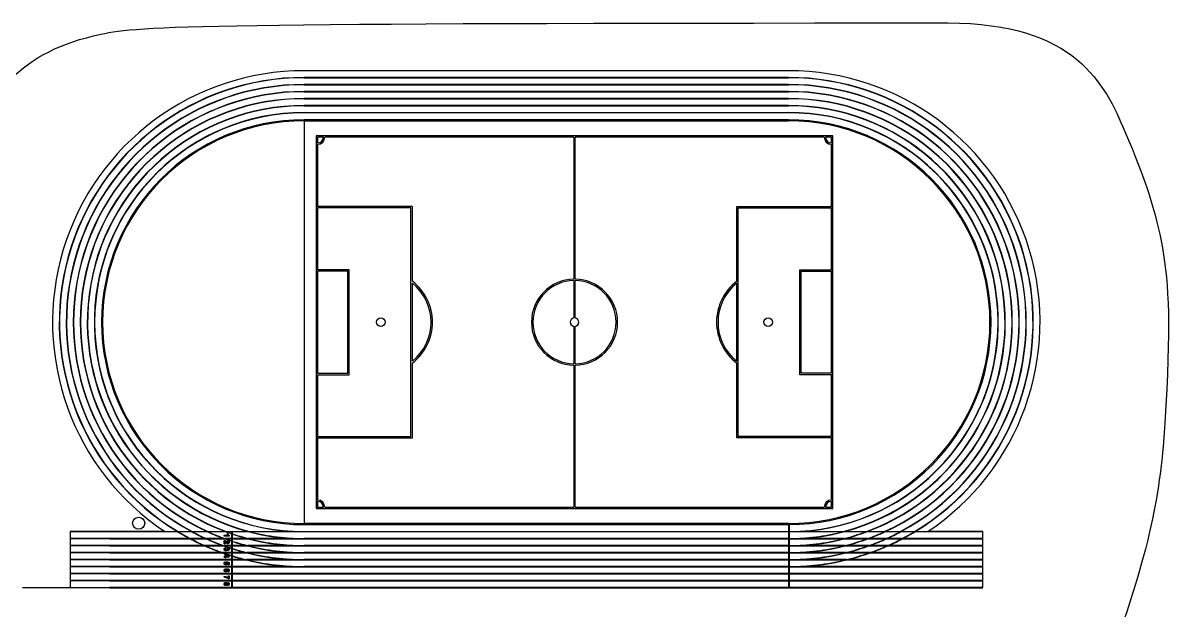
# Model space of a CAD drawing. Header units: millimetres. Extents: x -10969 to 20025, y -5443 to 17731.
# Drawn here: x 24 to 20025, y 7499 to 17731 of the extents above; entities that cross this region are included whole.
import ezdxf

# ---------------------------------------------------------------- set-up
doc = ezdxf.new("R2010")
doc.units = ezdxf.units.MM
doc.header["$MEASUREMENT"] = 0
doc.layers.add('Default', color=7, linetype='Continuous')

msp = doc.modelspace()

# ---------------------------------------------------------------- linework, layer by layer
at = {"layer": 'Default'}
for p, q in [((13361, 16898), (4922, 16898)), ((13361, 16781), (4922, 16781)), ((4922, 16776), (13361, 16776)), ((13361, 16659), (4922, 16659)), ((4922, 16654), (13361, 16654)), ((13361, 16537), (4922, 16537)), ((4922, 16532), (13361, 16532)), ((13361, 16415), (4922, 16415)), ((4922, 16410), (13361, 16410)), ((13361, 16293), (4922, 16293)), ((4922, 16288), (13361, 16288)), ((4922, 16171), (13361, 16171)), ((13361, 16166), (4922, 16166)), ((4922, 16044), (4922, 8988)), ((13361, 16044), (4922, 16044)), ((9620, 15741), (9620, 13266)), ((9645, 13266), (9645, 15741)), ((6808, 14531), (5158, 14531)), ((6758, 14506), (5158, 14506)), ((6783, 14506), (6758, 14506)), ((6783, 10526), (6783, 14506)), ((6808, 13228), (6808, 14531)), ((12458, 13228), (12458, 14531)), ((12458, 14531), (14108, 14531)), ((12483, 10526), (12483, 14506)), ((12483, 14506), (12508, 14506)), ((12508, 14506), (14108, 14506)), ((5708, 13431), (5158, 13431)), ((5683, 13406), (5158, 13406)), ((5158, 13406), (5158, 11626)), ((5683, 11626), (5683, 13406)), ((5708, 11601), (5708, 13431)), ((13558, 11601), (13558, 13431)), ((13558, 13431), (14108, 13431)), ((13583, 11626), (13583, 13406)), ((13583, 13406), (14108, 13406)), ((9620, 13241), (9620, 12590)), ((9645, 12590), (9645, 13241)), ((6808, 11835), (6808, 13196)), ((12458, 11835), (12458, 13196)), ((9620, 12442), (9620, 11791)), ((9645, 11791), (9645, 12442)), ((6808, 10501), (6808, 11803)), ((12458, 10501), (12458, 11803)), ((5158, 11626), (5683, 11626)), ((5158, 11601), (5708, 11601)), ((5158, 11601), (5158, 10526)), ((9620, 11766), (9620, 9291)), ((9645, 9291), (9645, 11766)), ((14108, 11601), (13558, 11601)), ((14108, 11626), (13583, 11626)), ((5158, 10526), (6758, 10526)), ((5158, 10501), (6808, 10501)), ((6758, 10526), (6783, 10526)), ((14108, 10501), (12458, 10501)), ((12508, 10526), (12483, 10526)), ((14108, 10526), (12508, 10526)), ((2497, 8866), (847, 8866)), ((847, 8866), (847, 7890)), ((2724, 8861), (1536, 8861)), ((2497, 8866), (2716, 8866)), ((2725, 8866), (2962, 8866)), ((2971, 8861), (2734, 8861)), ((2973, 8866), (3235, 8866)), ((3246, 8861), (2982, 8861)), ((3247, 8866), (3551, 8866)), ((3564, 8861), (3258, 8861)), ((3565, 8866), (3951, 8866)), ((3657, 8861), (3579, 8861)), ((3970, 8861), (3667, 8861)), ((3970, 8866), (4731, 8866)), ((13361, 8861), (3990, 8861)), ((4922, 8988), (13361, 8988)), ((4922, 8866), (13361, 8866)), ((14293, 8861), (13371, 8861)), ((13552, 8866), (14313, 8866)), ((14704, 8861), (14313, 8861)), ((14332, 8866), (14718, 8866)), ((15025, 8861), (14719, 8861)), ((14732, 8866), (15036, 8866)), ((15301, 8861), (15037, 8861)), ((15048, 8866), (15311, 8866)), ((15549, 8861), (15312, 8861)), ((15321, 8866), (15558, 8866)), ((16747, 8861), (15559, 8861)), ((15567, 8866), (15786, 8866)), ((16747, 8866), (15786, 8866)), ((16747, 7890), (16747, 8866)), ((2932, 8744), (1536, 8744)), ((1536, 8739), (2941, 8739)), ((3182, 8622), (1536, 8622)), ((1536, 8617), (3193, 8617)), ((3208, 8744), (2942, 8744)), ((2952, 8739), (3219, 8739)), ((3507, 8622), (3195, 8622)), ((3206, 8617), (3521, 8617)), ((3529, 8744), (3221, 8744)), ((3232, 8739), (3543, 8739)), ((3657, 8622), (3522, 8622)), ((3536, 8617), (3657, 8617)), ((3657, 8744), (3544, 8744)), ((3557, 8739), (3657, 8739)), ((3935, 8744), (3667, 8744)), ((3667, 8739), (3954, 8739)), ((3919, 8622), (3667, 8622)), ((3667, 8617), (3939, 8617)), ((4725, 8622), (3940, 8622)), ((4728, 8744), (3955, 8744)), ((3960, 8617), (13361, 8617)), ((3975, 8739), (13361, 8739)), ((13361, 8744), (4922, 8744)), ((13361, 8622), (4922, 8622)), ((13371, 8739), (14308, 8739)), ((13371, 8617), (14323, 8617)), ((14328, 8744), (13555, 8744)), ((14343, 8622), (13558, 8622)), ((14329, 8739), (14726, 8739)), ((14344, 8617), (14747, 8617)), ((14740, 8744), (14348, 8744)), ((14761, 8622), (14364, 8622)), ((14740, 8739), (15051, 8739)), ((15063, 8744), (14754, 8744)), ((14762, 8617), (15077, 8617)), ((15089, 8622), (14776, 8622)), ((15064, 8739), (15331, 8739)), ((15341, 8744), (15075, 8744)), ((15090, 8617), (16747, 8617)), ((16747, 8622), (15101, 8622)), ((15342, 8739), (16747, 8739)), ((16747, 8744), (15352, 8744)), ((3486, 8500), (1536, 8500)), ((1536, 8495), (3500, 8495)), ((3657, 8500), (3501, 8500)), ((3515, 8495), (3657, 8495)), ((3904, 8500), (3667, 8500)), ((3667, 8495), (3924, 8495)), ((4722, 8500), (3925, 8500)), ((3945, 8495), (13361, 8495)), ((13361, 8500), (4922, 8500)), ((13371, 8495), (14338, 8495)), ((14358, 8500), (13562, 8500)), ((14359, 8495), (14768, 8495)), ((14782, 8500), (14379, 8500)), ((14783, 8495), (16747, 8495)), ((16747, 8500), (14797, 8500)), ((3657, 8378), (1536, 8378)), ((1536, 8373), (3657, 8373)), ((3657, 8256), (1536, 8256)), ((1536, 8251), (3657, 8251)), ((3889, 8378), (3667, 8378)), ((3667, 8373), (3909, 8373)), ((4716, 8256), (3667, 8256)), ((3667, 8251), (13361, 8251)), ((4719, 8378), (3910, 8378)), ((3931, 8373), (13361, 8373)), ((13361, 8378), (4922, 8378)), ((13361, 8256), (4922, 8256)), ((13371, 8373), (14353, 8373)), ((13371, 8251), (16747, 8251)), ((14373, 8378), (13565, 8378)), ((16747, 8256), (13568, 8256)), ((14374, 8373), (16747, 8373)), ((16747, 8378), (14394, 8378)), ((3657, 8134), (1536, 8134)), ((1536, 8129), (3657, 8129)), ((3657, 8012), (1536, 8012)), ((1536, 8007), (3657, 8007)), ((13361, 8134), (3667, 8134)), ((3667, 8129), (13361, 8129)), ((13361, 8012), (3667, 8012)), ((3667, 8007), (13361, 8007)), ((16747, 8134), (13371, 8134)), ((13371, 8129), (16747, 8129)), ((16747, 8012), (13371, 8012)), ((13371, 8007), (16747, 8007)), ((847, 7890), (3657, 7890)), ((3657, 7890), (1536, 7890)), ((1536, 7885), (16747, 7885)), ((13361, 7890), (3667, 7890)), ((13371, 7890), (16747, 7890)), ((16747, 7890), (13371, 7890))]:
    msp.add_line(p, q, dxfattribs=at)
for points in [[(4922, 16026), (13361, 16026)], [(5133, 9266), (14133, 9266), (14133, 15766), (5133, 15766), (5133, 9266)], [(5258, 15741), (5158, 15741), (5158, 15641)], [(5158, 15616), (5158, 14531)], [(9620, 15741), (5283, 15741)], [(13983, 15741), (9645, 15741)], [(14108, 15641), (14108, 15741), (14008, 15741)], [(14108, 14531), (14108, 15616)], [(5158, 14506), (5158, 13431)], [(14108, 13431), (14108, 14506)], [(14108, 11626), (14108, 13406)], [(14108, 10526), (14108, 11601)], [(5158, 10501), (5158, 9416)], [(14108, 9416), (14108, 10501)], [(5158, 9391), (5158, 9291), (5258, 9291)], [(5283, 9291), (9620, 9291)], [(9645, 9291), (13983, 9291)], [(14008, 9291), (14108, 9291), (14108, 9391)], [(13361, 9006), (4922, 9006)], [(1536, 8861), (847, 8861)], [(3657, 8861), (3657, 8833)], [(3657, 8828), (3657, 8744)], [(3667, 8861), (3667, 8830)], [(3667, 8824), (3667, 8744)], [(13361, 8988), (13361, 8866)], [(13361, 8861), (13361, 8744)], [(13371, 8988), (13371, 8866)], [(13371, 8861), (13371, 8744)], [(1536, 8744), (847, 8744)], [(1536, 8739), (847, 8739)], [(1536, 8622), (847, 8622)], [(1536, 8617), (847, 8617)], [(3657, 8739), (3657, 8704)], [(3657, 8699), (3657, 8622)], [(3657, 8617), (3657, 8500)], [(3667, 8739), (3667, 8701)], [(3667, 8696), (3667, 8622)], [(3667, 8617), (3667, 8500)], [(13361, 8739), (13361, 8622)], [(13361, 8617), (13361, 8500)], [(13371, 8739), (13371, 8622)], [(13371, 8617), (13371, 8500)], [(1536, 8500), (847, 8500)], [(1536, 8495), (847, 8495)], [(3657, 8495), (3657, 8448)], [(3657, 8443), (3657, 8378)], [(3667, 8495), (3667, 8445)], [(3667, 8440), (3667, 8378)], [(13361, 8495), (13361, 8378)], [(13371, 8495), (13371, 8378)], [(1536, 8378), (847, 8378)], [(1536, 8373), (847, 8373)], [(1536, 8256), (847, 8256)], [(1536, 8251), (847, 8251)], [(3657, 8373), (3657, 8256)], [(3657, 8251), (3657, 8134)], [(3667, 8373), (3667, 8256)], [(3667, 8251), (3667, 8134)], [(13361, 8373), (13361, 8256)], [(13361, 8251), (13361, 8134)], [(13371, 8373), (13371, 8256)], [(13371, 8251), (13371, 8134)], [(1536, 8134), (847, 8134)], [(1536, 8129), (847, 8129)], [(1536, 8012), (847, 8012)], [(1536, 8007), (847, 8007)], [(3657, 8129), (3657, 8012)], [(3657, 8007), (3657, 7890)], [(3667, 8129), (3667, 8012)], [(3667, 8007), (3667, 7890)], [(13361, 8129), (13361, 8012)], [(13361, 8007), (13361, 7890)], [(13371, 8129), (13371, 8012)], [(13371, 8007), (13371, 7890)], [(847, 7885), (17, 7887)], [(1536, 7885), (847, 7885), (847, 7890)]]:
    msp.add_lwpolyline(points, dxfattribs=at)
for centre, radius in [((6258, 12516), 75), ((13008, 12516), 75), ((2040, 9012), 105)]:
    msp.add_circle(centre, radius, dxfattribs=at)
for centre, radius, start, end in [((4922, 12516), 4382, 90, 236.4033), ((13361, 12516), 4382, 303.5967, 90), ((4922, 12516), 4265, 90, 238.8486), ((4922, 12516), 4260, 90, 238.96), ((4922, 12516), 4143, 90, 241.7637), ((4922, 12516), 4138, 90, 241.8929), ((13361, 12516), 4265, 301.1514, 90), ((13361, 12516), 4260, 301.04, 90), ((13361, 12516), 4143, 298.2363, 90), ((13361, 12516), 4138, 298.1071, 90), ((4922, 12516), 4021, 90, 245.1941), ((4922, 12516), 4016, 90, 245.3489), ((4922, 12516), 3899, 90, 249.4127), ((4922, 12516), 3894, 90, 249.6095), ((13361, 12516), 4021, 294.8059, 90), ((13361, 12516), 4016, 294.6511, 90), ((13361, 12516), 3899, 290.5873, 90), ((13361, 12516), 3894, 290.3905, 90), ((4922, 12516), 3777, 90, 255.0999), ((4922, 12516), 3772, 90, 255.388), ((13361, 12516), 3777, 284.9001, 90), ((13361, 12516), 3772, 284.612, 90), ((4922, 12516), 3655, 90, 267.0027), ((4922, 12516), 3650, 90, 270), ((4922, 12516), 3528, 90, 270), ((4922, 12516), 3510, 90, 270), ((13361, 12516), 3655, 272.9973, 90), ((13361, 12516), 3650, 270.157, 90), ((13361, 12516), 3528, 270.1624, 90), ((13361, 12516), 3510, 270, 90), ((5158, 15741), 100, 270, 0), ((5158, 15741), 125, 270, 0), ((14108, 15741), 125, 180, 270), ((14108, 15741), 100, 180, 270), ((6258, 12516), 900, 307.6699, 52.3301), ((9633, 12516), 750, 90.955, 269.045), ((9633, 12516), 725, 90.9879, 269.0121), ((9633, 12516), 750, 270.955, 89.045), ((9633, 12516), 725, 270.9879, 89.0121), ((13008, 12516), 900, 127.6699, 232.3301), ((6258, 12516), 875, 308.9448, 51.0552), ((13008, 12516), 875, 128.9448, 231.0552), ((9633, 12516), 75, 99.5941, 260.4059), ((9633, 12516), 75, 279.5941, 80.4059), ((5158, 9291), 125, 360, 90), ((14108, 9291), 125, 90, 180), ((5158, 9291), 100, 360, 90), ((14108, 9291), 100, 90, 180), ((4922, 12516), 4265, 238.9787, 242.1788), ((4922, 12516), 4260, 239.0907, 242.3065), ((4922, 12516), 4143, 241.9102, 245.5678), ((4922, 12516), 4138, 242.0402, 245.7206), ((4922, 12516), 4021, 245.3645, 249.7308), ((4922, 12516), 4016, 245.5205, 249.9248), ((4922, 12516), 3899, 249.6227, 251.0637), ((4922, 12516), 3894, 249.8217, 251.0385), ((4922, 12516), 3894, 251.194, 255.62), ((4922, 12516), 3899, 251.219, 255.3361), ((4922, 12516), 3777, 255.3977, 267.0515), ((4922, 12516), 3772, 255.6922, 270), ((13361, 12516), 3772, 270.1519, 284.3078), ((13361, 12516), 3777, 272.9485, 284.6023), ((13361, 12516), 3894, 284.38, 290.1783), ((13361, 12516), 3899, 284.6639, 290.3773), ((13361, 12516), 4016, 290.0752, 294.4795), ((13361, 12516), 4021, 290.2692, 294.6355), ((13361, 12516), 4138, 294.2794, 297.9598), ((13361, 12516), 4143, 294.4322, 298.0898), ((13361, 12516), 4260, 297.6935, 300.9093), ((13361, 12516), 4265, 297.8212, 301.0213), ((4922, 12516), 4265, 242.323, 245.9251), ((4922, 12516), 4260, 242.4515, 246.076), ((4922, 12516), 4265, 246.0903, 250.325), ((4922, 12516), 4260, 246.2424, 250.514), ((4922, 12516), 4143, 245.7355, 250.0345), ((4922, 12516), 4138, 245.8896, 250.226), ((4922, 12516), 4143, 250.238, 252.2175), ((4922, 12516), 4138, 250.4317, 252.1953), ((4922, 12516), 4021, 249.9374, 251.6591), ((4922, 12516), 4016, 250.1337, 251.6354), ((4922, 12516), 4016, 251.7857, 255.8412), ((4922, 12516), 4021, 251.8091, 255.5615), ((4922, 12516), 4021, 255.8501, 267.1424), ((4922, 12516), 3899, 255.6292, 267.098), ((4922, 12516), 4016, 256.1358, 270), ((4922, 12516), 3894, 255.9192, 270), ((13361, 12516), 3894, 270.1471, 284.0808), ((13361, 12516), 4016, 270.1427, 283.8642), ((13361, 12516), 3899, 272.902, 284.3708), ((13361, 12516), 4021, 272.8576, 284.1499), ((13361, 12516), 4016, 284.1588, 289.8663), ((13361, 12516), 4138, 283.9475, 289.5683), ((13361, 12516), 4021, 284.4385, 290.0626), ((13361, 12516), 4143, 284.2232, 289.762), ((13361, 12516), 4138, 289.774, 294.1104), ((13361, 12516), 4143, 289.9655, 294.2645), ((13361, 12516), 4260, 289.486, 293.7576), ((13361, 12516), 4265, 289.675, 293.9097), ((13361, 12516), 4260, 293.924, 297.5485), ((13361, 12516), 4265, 294.0749, 297.677), ((4922, 12516), 4265, 250.5255, 252.7424), ((4922, 12516), 4260, 250.7166, 252.7215), ((4922, 12516), 4138, 252.3407, 256.0525), ((4922, 12516), 4143, 252.3627, 255.7768), ((4922, 12516), 4260, 252.8623, 256.2547), ((4922, 12516), 4265, 252.883, 255.9827), ((4922, 12516), 4143, 256.061, 267.1848), ((4922, 12516), 4138, 256.3427, 270), ((13361, 12516), 4138, 270.1385, 283.6573), ((13361, 12516), 4143, 272.8152, 283.939), ((13361, 12516), 4260, 283.7453, 289.2834), ((13361, 12516), 4265, 284.0173, 289.4745), ((4922, 12516), 4265, 256.2628, 267.2254), ((4922, 12516), 4260, 256.5406, 270), ((13361, 12516), 4260, 270.1345, 283.4594), ((13361, 12516), 4265, 272.7746, 283.7372)]:
    msp.add_arc(centre, radius, start, end, dxfattribs=at)
for points in [[(-2063, 12652), (-1793, 13897), (-1223, 15341), (-280, 16880), (1159, 17638), (3014, 17731), (16136, 17731)], [(16136, 17731), (18361, 17731), (19382, 15589), (19950, 13887), (20063, 11731), (19553, 6397), (13935, -3312)]]:
    msp.add_open_spline(points, degree=3, dxfattribs=at)
for points, knots in [([(3530, 8788), (3573, 8788), (3615, 8788), (3615, 8794), (3615, 8801), (3608, 8804), (3602, 8811), (3596, 8819), (3594, 8825), (3587, 8825), (3579, 8825), (3583, 8813), (3592, 8804), (3561, 8804), (3530, 8804), (3530, 8796), (3530, 8788)], [-8, -8, -8, -7, -7, -6, -6, -5, -5, -4, -4, -3, -3, -2, -2, -1, -1, 0, 0, 0]), ([(3546, 8655), (3546, 8672), (3546, 8688), (3548, 8687), (3550, 8685), (3552, 8683), (3559, 8675), (3567, 8667), (3570, 8664), (3576, 8660), (3581, 8657), (3586, 8655), (3592, 8655), (3602, 8655), (3609, 8663), (3615, 8670), (3615, 8683), (3615, 8694), (3610, 8702), (3604, 8710), (3591, 8711), (3590, 8703), (3590, 8695), (3596, 8694), (3599, 8691), (3602, 8688), (3602, 8683), (3602, 8678), (3599, 8675), (3596, 8672), (3591, 8672), (3586, 8672), (3581, 8675), (3577, 8678), (3567, 8689), (3554, 8702), (3547, 8707), (3539, 8712), (3530, 8713), (3530, 8684), (3530, 8655), (3538, 8655), (3546, 8655)], [-21, -21, -21, -20, -20, -19, -19, -18, -18, -17, -17, -16, -16, -15, -15, -14, -14, -13, -13, -12, -12, -11, -11, -10, -10, -9, -9, -8, -8, -7, -7, -6, -6, -5, -5, -4, -4, -3, -3, -2, -2, -1, -1, 0, 0, 0]), ([(3554, 8587), (3543, 8586), (3537, 8578), (3530, 8571), (3530, 8559), (3530, 8547), (3538, 8539), (3546, 8531), (3557, 8531), (3565, 8531), (3571, 8536), (3576, 8540), (3578, 8547), (3584, 8535), (3595, 8535), (3603, 8535), (3609, 8541), (3617, 8548), (3617, 8560), (3617, 8566), (3614, 8572), (3612, 8578), (3607, 8581), (3603, 8584), (3595, 8585), (3594, 8578), (3593, 8571), (3598, 8570), (3601, 8567), (3604, 8564), (3604, 8560), (3604, 8556), (3601, 8554), (3599, 8551), (3595, 8551), (3590, 8551), (3587, 8554), (3584, 8558), (3584, 8564), (3577, 8565), (3570, 8566), (3571, 8562), (3571, 8559), (3571, 8555), (3568, 8552), (3564, 8549), (3558, 8549), (3551, 8549), (3547, 8552), (3543, 8555), (3543, 8560), (3543, 8564), (3547, 8567), (3550, 8570), (3556, 8571), (3555, 8579), (3554, 8587)], [-28, -28, -28, -27, -27, -26, -26, -25, -25, -24, -24, -23, -23, -22, -22, -21, -21, -20, -20, -19, -19, -18, -18, -17, -17, -16, -16, -15, -15, -14, -14, -13, -13, -12, -12, -11, -11, -10, -10, -9, -9, -8, -8, -7, -7, -6, -6, -5, -5, -4, -4, -3, -3, -2, -2, -1, -1, 0, 0, 0]), ([(3530, 8434), (3530, 8426), (3530, 8418), (3539, 8418), (3547, 8418), (3547, 8413), (3547, 8407), (3554, 8407), (3561, 8407), (3561, 8413), (3561, 8418), (3588, 8418), (3615, 8418), (3615, 8425), (3615, 8432), (3588, 8450), (3561, 8468), (3554, 8468), (3547, 8468), (3547, 8451), (3547, 8434), (3539, 8434), (3530, 8434)], [-11, -11, -11, -10, -10, -9, -9, -8, -8, -7, -7, -6, -6, -5, -5, -4, -4, -3, -3, -2, -2, -1, -1, 0, 0, 0]), ([(3561, 8434), (3575, 8434), (3589, 8434), (3575, 8444), (3561, 8453), (3561, 8444), (3561, 8434)], [0, 0, 0, 1, 1, 2, 2, 3, 3, 3]), ([(3554, 8342), (3543, 8340), (3537, 8333), (3530, 8325), (3530, 8314), (3530, 8299), (3542, 8291), (3550, 8285), (3560, 8285), (3573, 8285), (3581, 8293), (3589, 8300), (3589, 8311), (3589, 8317), (3586, 8322), (3593, 8321), (3600, 8319), (3600, 8304), (3600, 8289), (3608, 8289), (3615, 8289), (3615, 8310), (3615, 8332), (3593, 8336), (3571, 8340), (3570, 8334), (3569, 8327), (3576, 8322), (3576, 8315), (3576, 8309), (3572, 8306), (3568, 8302), (3560, 8302), (3552, 8302), (3548, 8306), (3544, 8309), (3544, 8314), (3544, 8318), (3547, 8321), (3550, 8325), (3556, 8325), (3555, 8334), (3554, 8342)], [-21, -21, -21, -20, -20, -19, -19, -18, -18, -17, -17, -16, -16, -15, -15, -14, -14, -13, -13, -12, -12, -11, -11, -10, -10, -9, -9, -8, -8, -7, -7, -6, -6, -5, -5, -4, -4, -3, -3, -2, -2, -1, -1, 0, 0, 0]), ([(3596, 8165), (3606, 8167), (3611, 8173), (3617, 8180), (3617, 8189), (3617, 8203), (3606, 8212), (3596, 8220), (3573, 8220), (3550, 8220), (3540, 8212), (3530, 8204), (3530, 8191), (3530, 8179), (3538, 8171), (3546, 8164), (3559, 8164), (3571, 8164), (3579, 8171), (3587, 8178), (3587, 8188), (3587, 8198), (3580, 8204), (3594, 8203), (3599, 8199), (3603, 8196), (3603, 8190), (3603, 8186), (3601, 8184), (3599, 8181), (3594, 8181), (3595, 8173), (3596, 8165)], [-16, -16, -16, -15, -15, -14, -14, -13, -13, -12, -12, -11, -11, -10, -10, -9, -9, -8, -8, -7, -7, -6, -6, -5, -5, -4, -4, -3, -3, -2, -2, -1, -1, 0, 0, 0]), ([(3560, 8202), (3552, 8202), (3548, 8199), (3543, 8195), (3543, 8190), (3543, 8185), (3547, 8182), (3550, 8179), (3558, 8179), (3567, 8179), (3571, 8183), (3575, 8186), (3575, 8191), (3575, 8196), (3571, 8199), (3567, 8202), (3560, 8202)], [0, 0, 0, 1, 1, 2, 2, 3, 3, 4, 4, 5, 5, 6, 6, 7, 7, 8, 8, 8]), ([(3599, 8097), (3599, 8078), (3599, 8060), (3585, 8071), (3567, 8078), (3548, 8085), (3531, 8086), (3531, 8078), (3531, 8069), (3542, 8070), (3556, 8066), (3571, 8062), (3583, 8055), (3596, 8048), (3603, 8041), (3608, 8041), (3614, 8041), (3614, 8069), (3614, 8097), (3607, 8097), (3599, 8097)], [-10, -10, -10, -9, -9, -8, -8, -7, -7, -6, -6, -5, -5, -4, -4, -3, -3, -2, -2, -1, -1, 0, 0, 0]), ([(3578, 7966), (3574, 7973), (3569, 7977), (3563, 7980), (3556, 7980), (3544, 7980), (3536, 7971), (3530, 7963), (3530, 7952), (3530, 7939), (3538, 7932), (3545, 7924), (3557, 7924), (3564, 7924), (3569, 7928), (3575, 7932), (3578, 7938), (3580, 7933), (3585, 7930), (3589, 7927), (3595, 7927), (3605, 7927), (3611, 7934), (3617, 7940), (3617, 7953), (3617, 7965), (3611, 7972), (3605, 7978), (3595, 7978), (3590, 7978), (3585, 7975), (3580, 7973), (3578, 7966)], [-16, -16, -16, -15, -15, -14, -14, -13, -13, -12, -12, -11, -11, -10, -10, -9, -9, -8, -8, -7, -7, -6, -6, -5, -5, -4, -4, -3, -3, -2, -2, -1, -1, 0, 0, 0]), ([(3558, 7964), (3551, 7964), (3547, 7961), (3543, 7957), (3543, 7952), (3543, 7947), (3547, 7943), (3550, 7940), (3557, 7940), (3563, 7940), (3567, 7943), (3571, 7947), (3571, 7952), (3571, 7958), (3567, 7961), (3562, 7964), (3558, 7964)], [0, 0, 0, 1, 1, 2, 2, 3, 3, 4, 4, 5, 5, 6, 6, 7, 7, 8, 8, 8]), ([(3594, 7963), (3589, 7963), (3586, 7960), (3583, 7957), (3583, 7953), (3583, 7948), (3586, 7945), (3589, 7942), (3594, 7942), (3599, 7942), (3602, 7945), (3604, 7948), (3604, 7953), (3604, 7957), (3602, 7960), (3599, 7963), (3594, 7963)], [0, 0, 0, 1, 1, 2, 2, 3, 3, 4, 4, 5, 5, 6, 6, 7, 7, 8, 8, 8])]:
    msp.add_open_spline(points, degree=2, knots=knots, dxfattribs=at)

doc.saveas('drawing.dxf')
